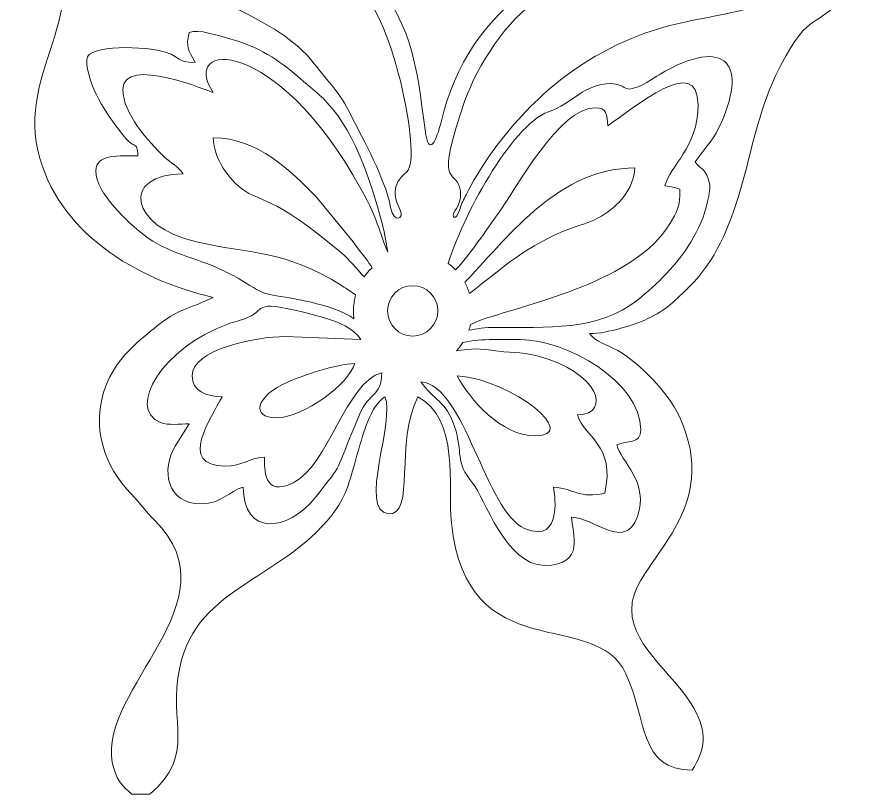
# Model space of a CAD drawing. Header units: centimetres. Extents: x -21.3 to 21.2, y -15.2 to 14.8.
# Drawn here: x -10.13 to -0.32, y 0.61 to 9.72 of the extents above; entities that cross this region are included whole.
import ezdxf

# ---------------------------------------------------------------- set-up
doc = ezdxf.new("R2010")
doc.units = ezdxf.units.CM
doc.header["$MEASUREMENT"] = 0
doc.layers.add('layer 1', color=7, linetype='Continuous')

msp = doc.modelspace()

# ---------------------------------------------------------------- linework, layer by layer
at = {"layer": 'layer 1', "color": 250, "lineweight": 9}
for points, knots in [([(-9.98124, 11.05641), (-9.00763, 9.93629), (-10.13091, 9.21685), (-9.88405, 8.155), (-9.88405, 8.155), (-9.66165, 7.19839), (-8.73313, 6.64559), (-7.8293, 6.43503), (-7.8293, 6.43503), (-7.8293, 6.43503), (-8.02548, 6.34899), (-8.02548, 6.34899), (-8.02548, 6.34899), (-8.27768, 6.25434), (-8.33952, 6.22257), (-8.56218, 6.03902), (-8.56218, 6.03902), (-8.78648, 5.85412), (-8.96901, 5.69561), (-9.08558, 5.39825), (-9.08558, 5.39825), (-9.27405, 4.91749), (-9.09821, 4.44479), (-8.7911, 4.13267), (-8.7911, 4.13267), (-8.67447, 4.01414), (-8.62273, 3.93029), (-8.50818, 3.81586), (-8.50818, 3.81586), (-7.56119, 2.86987), (-9.173, 1.85225), (-9.01121, 0.9869), (-9.01121, 0.9869), (-8.97444, 0.79026), (-8.89599, 0.71346), (-8.7818, 0.6142), (-8.7818, 0.6142), (-8.7818, 0.6142), (-8.57013, 0.6142), (-8.57013, 0.6142), (-8.57013, 0.6142), (-8.02163, 1.09095), (-8.36097, 1.4334), (-8.22211, 2.10062), (-8.22211, 2.10062), (-8.01994, 3.07206), (-6.96212, 3.13336), (-6.38172, 3.9644), (-6.38172, 3.9644), (-6.253, 4.14871), (-6.20448, 4.38319), (-6.13188, 4.63178), (-6.13188, 4.63178), (-6.06746, 4.85235), (-5.98956, 5.15629), (-5.81846, 5.27086), (-5.81846, 5.27086), (-5.69017, 5.00348), (-6.13712, 3.93343), (-5.77716, 3.89909), (-5.77716, 3.89909), (-5.45477, 3.87263), (-5.70726, 4.74762), (-5.43041, 5.27086), (-5.43041, 5.27086), (-4.9407, 5.01174), (-5.08374, 4.22602), (-5.03804, 3.79351), (-5.03804, 3.79351), (-4.85531, 2.0643), (-3.35762, 2.81711), (-2.99519, 2.02636), (-2.99519, 2.02636), (-2.74328, 1.47673), (-2.83885, 0.89642), (-2.22013, 0.89642), (-2.22013, 0.89642), (-2.06082, 1.13433), (-2.03964, 1.34378), (-2.19873, 1.62337), (-2.19873, 1.62337), (-2.44355, 2.05359), (-2.99783, 2.39427), (-2.91945, 2.86311), (-2.91945, 2.86311), (-2.83071, 3.39399), (-1.8524, 3.93692), (-2.37211, 5.04832), (-2.37211, 5.04832), (-2.49829, 5.31814), (-2.82545, 5.65994), (-3.09024, 5.81186), (-3.09024, 5.81186), (-3.21943, 5.88598), (-3.34145, 5.90507), (-3.41957, 6.01169), (-3.41957, 6.01169), (-3.20457, 6.01169), (-2.88829, 6.11747), (-2.74393, 6.18271), (-2.74393, 6.18271), (-2.52243, 6.28282), (-2.40803, 6.40551), (-2.24607, 6.5668), (-2.24607, 6.5668), (-1.95003, 6.86159), (-1.78242, 7.24684), (-1.65139, 7.70073), (-1.65139, 7.70073), (-1.52655, 8.13321), (-1.43247, 8.63226), (-1.24458, 9.02253), (-1.24458, 9.02253), (-0.8723, 9.79579), (-0.77957, 9.58561), (-0.52004, 9.88549), (-0.52004, 9.88549), (-0.31943, 10.12858), (-0.6653, 10.17303), (-0.85872, 10.11939), (-0.85872, 10.11939), (-0.9803, 10.08567), (-1.09694, 10.01186), (-1.19649, 9.96222), (-1.19649, 9.96222), (-1.87308, 9.62489), (-2.46594, 9.8032), (-3.44, 9.20711), (-3.44, 9.20711), (-4.02085, 8.85165), (-4.55976, 8.2471), (-4.86636, 7.63487), (-4.86636, 7.63487), (-4.89206, 7.58355), (-4.92192, 7.53221), (-4.93739, 7.4765), (-4.93739, 7.4765), (-4.98371, 7.30972), (-5.0532, 7.37628), (-4.99887, 7.45012), (-4.99887, 7.45012), (-4.94981, 7.51508), (-4.90932, 7.60773), (-4.94337, 7.72946), (-4.94337, 7.72946), (-5.00018, 7.93254), (-5.23826, 7.71833), (-4.87964, 8.74176), (-4.87964, 8.74176), (-4.73796, 9.14606), (-4.37314, 9.71549), (-4.03357, 9.90651), (-4.03357, 9.90651), (-3.73771, 10.07295), (-3.5686, 9.75855), (-3.20791, 10.06863), (-3.20791, 10.06863), (-2.84355, 10.35713), (-3.41861, 10.40096), (-3.69113, 10.26966), (-3.69113, 10.26966), (-3.80277, 10.21587), (-3.9828, 10.15845), (-4.07883, 10.09209), (-4.07883, 10.09209), (-4.63721, 9.70624), (-5.00471, 9.16134), (-5.15988, 8.48642), (-5.15988, 8.48642), (-5.20933, 8.29217), (-5.30263, 8.05219), (-5.34716, 8.39801), (-5.34716, 8.39801), (-5.44871, 9.1566), (-5.49017, 9.70987), (-6.10451, 10.3282), (-6.10451, 10.3282), (-6.24265, 10.46723), (-6.7672, 10.8666), (-6.8768, 10.63308), (-6.8768, 10.63308), (-6.99736, 10.30898), (-6.40858, 10.20822), (-6.16323, 10.07665), (-6.16323, 10.07665), (-5.75355, 9.85695), (-5.36953, 8.06992), (-5.56247, 7.90697), (-5.56247, 7.90697), (-5.75516, 7.74421), (-5.70721, 7.59841), (-5.63743, 7.45794), (-5.63743, 7.45794), (-5.58807, 7.35859), (-5.71138, 7.29185), (-5.75181, 7.48945), (-5.75181, 7.48945), (-5.81337, 7.83084), (-6.0628, 8.2617), (-6.21797, 8.57552), (-6.21797, 8.57552), (-6.34914, 8.84079), (-6.47501, 8.95265), (-6.6447, 9.17184), (-6.6447, 9.17184), (-7.09002, 9.74708), (-8.00385, 9.91917), (-8.52462, 10.36109), (-8.52462, 10.36109), (-8.72037, 10.5272), (-8.83814, 10.68138), (-9.05282, 10.85594), (-9.05282, 10.85594), (-9.14969, 10.9347), (-9.98124, 11.45764), (-9.98124, 11.05641)], [0, 0, 0, 0, 0.0181818, 0.0181818, 0.0181818, 0.0181818, 0.0363636, 0.0363636, 0.0363636, 0.0363636, 0.0545455, 0.0545455, 0.0545455, 0.0545455, 0.0727273, 0.0727273, 0.0727273, 0.0727273, 0.0909091, 0.0909091, 0.0909091, 0.0909091, 0.1090909, 0.1090909, 0.1090909, 0.1090909, 0.1272727, 0.1272727, 0.1272727, 0.1272727, 0.1454545, 0.1454545, 0.1454545, 0.1454545, 0.1636364, 0.1636364, 0.1636364, 0.1636364, 0.1818182, 0.1818182, 0.1818182, 0.1818182, 0.2, 0.2, 0.2, 0.2, 0.2181818, 0.2181818, 0.2181818, 0.2181818, 0.2363636, 0.2363636, 0.2363636, 0.2363636, 0.2545455, 0.2545455, 0.2545455, 0.2545455, 0.2727273, 0.2727273, 0.2727273, 0.2727273, 0.2909091, 0.2909091, 0.2909091, 0.2909091, 0.3090909, 0.3090909, 0.3090909, 0.3090909, 0.3272727, 0.3272727, 0.3272727, 0.3272727, 0.3454545, 0.3454545, 0.3454545, 0.3454545, 0.3636364, 0.3636364, 0.3636364, 0.3636364, 0.3818182, 0.3818182, 0.3818182, 0.3818182, 0.4, 0.4, 0.4, 0.4, 0.4181818, 0.4181818, 0.4181818, 0.4181818, 0.4363636, 0.4363636, 0.4363636, 0.4363636, 0.4545455, 0.4545455, 0.4545455, 0.4545455, 0.4727273, 0.4727273, 0.4727273, 0.4727273, 0.4909091, 0.4909091, 0.4909091, 0.4909091, 0.5090909, 0.5090909, 0.5090909, 0.5090909, 0.5272727, 0.5272727, 0.5272727, 0.5272727, 0.5454545, 0.5454545, 0.5454545, 0.5454545, 0.5636364, 0.5636364, 0.5636364, 0.5636364, 0.5818182, 0.5818182, 0.5818182, 0.5818182, 0.6, 0.6, 0.6, 0.6, 0.6181818, 0.6181818, 0.6181818, 0.6181818, 0.6363636, 0.6363636, 0.6363636, 0.6363636, 0.6545455, 0.6545455, 0.6545455, 0.6545455, 0.6727273, 0.6727273, 0.6727273, 0.6727273, 0.6909091, 0.6909091, 0.6909091, 0.6909091, 0.7090909, 0.7090909, 0.7090909, 0.7090909, 0.7272727, 0.7272727, 0.7272727, 0.7272727, 0.7454545, 0.7454545, 0.7454545, 0.7454545, 0.7636364, 0.7636364, 0.7636364, 0.7636364, 0.7818182, 0.7818182, 0.7818182, 0.7818182, 0.8, 0.8, 0.8, 0.8, 0.8181818, 0.8181818, 0.8181818, 0.8181818, 0.8363636, 0.8363636, 0.8363636, 0.8363636, 0.8545455, 0.8545455, 0.8545455, 0.8545455, 0.8727273, 0.8727273, 0.8727273, 0.8727273, 0.8909091, 0.8909091, 0.8909091, 0.8909091, 0.9090909, 0.9090909, 0.9090909, 0.9090909, 0.9272727, 0.9272727, 0.9272727, 0.9272727, 0.9454545, 0.9454545, 0.9454545, 0.9454545, 0.9636364, 0.9636364, 0.9636364, 0.9636364, 1, 1, 1, 1]), ([(-6.18037, 6.18558), (-6.18434, 6.21564), (-6.18642, 6.24628), (-6.18642, 6.27742), (-6.18642, 6.27742), (-6.18642, 6.34231), (-6.1775, 6.40511), (-6.16084, 6.4647), (-6.16084, 6.4647), (-6.20766, 6.49758), (-6.2602, 6.53197), (-6.31882, 6.56966), (-6.31882, 6.56966), (-6.97912, 6.99422), (-7.41116, 6.94365), (-8.02571, 7.08528), (-8.02571, 7.08528), (-8.82088, 7.26854), (-8.91005, 7.88141), (-8.18207, 7.88141), (-8.18207, 7.88141), (-8.24144, 7.97008), (-8.32156, 8.00553), (-8.40324, 8.08358), (-8.40324, 8.08358), (-8.58915, 8.26119), (-8.88763, 8.59109), (-8.88763, 8.86919), (-8.88763, 8.86919), (-8.88763, 9.2812), (-7.85358, 8.83957), (-7.8293, 8.83391), (-7.8293, 8.83391), (-8.23112, 9.43397), (-7.1081, 9.53094), (-6.09839, 7.70732), (-6.09839, 7.70732), (-5.87891, 7.31092), (-5.86945, 7.14398), (-5.78318, 6.96419), (-5.78318, 6.96419), (-5.78318, 6.96419), (-5.82681, 7.20279), (-5.82681, 7.20279), (-5.82681, 7.20279), (-5.95467, 7.71369), (-6.14095, 8.336), (-6.49707, 8.71974), (-6.49707, 8.71974), (-6.61348, 8.84517), (-6.69064, 8.8943), (-6.81407, 9.00247), (-6.81407, 9.00247), (-7.06423, 9.22174), (-7.30261, 9.37507), (-7.62459, 9.46195), (-7.62459, 9.46195), (-7.783, 9.5047), (-7.99517, 9.58129), (-8.11152, 9.53947), (-8.11152, 9.53947), (-8.1513, 9.36869), (-8.12151, 9.33891), (-8.04096, 9.18669), (-8.04096, 9.18669), (-8.27109, 9.19182), (-8.1972, 9.24677), (-8.38013, 9.30613), (-8.38013, 9.30613), (-8.62022, 9.38404), (-9.31096, 9.39815), (-9.31096, 9.22197), (-9.31096, 9.22197), (-9.31096, 8.92231), (-9.0743, 8.57926), (-8.90388, 8.35905), (-8.90388, 8.35905), (-8.72303, 8.12539), (-8.72807, 8.29534), (-8.71124, 8.09308), (-8.71124, 8.09308), (-8.91918, 8.09308), (-9.20513, 8.11992), (-9.20513, 7.91669), (-9.20513, 7.91669), (-9.20513, 7.65347), (-8.81405, 7.30263), (-8.64617, 7.17037), (-8.64617, 7.17037), (-8.36196, 6.94648), (-8.04259, 6.91091), (-7.72284, 6.75315), (-7.72284, 6.75315), (-7.65779, 6.72105), (-7.57298, 6.68296), (-7.51328, 6.6452), (-7.51328, 6.6452), (-7.16359, 6.42406), (-7.2789, 6.50303), (-6.74409, 6.39135), (-6.74409, 6.39135), (-6.58148, 6.35739), (-6.3773, 6.30046), (-6.24234, 6.22282), (-6.24234, 6.22282), (-6.22019, 6.21008), (-6.19961, 6.19767), (-6.18037, 6.18558)], [0, 0, 0, 0, 0.0357143, 0.0357143, 0.0357143, 0.0357143, 0.0714286, 0.0714286, 0.0714286, 0.0714286, 0.1071429, 0.1071429, 0.1071429, 0.1071429, 0.1428571, 0.1428571, 0.1428571, 0.1428571, 0.1785714, 0.1785714, 0.1785714, 0.1785714, 0.2142857, 0.2142857, 0.2142857, 0.2142857, 0.25, 0.25, 0.25, 0.25, 0.2857143, 0.2857143, 0.2857143, 0.2857143, 0.3214286, 0.3214286, 0.3214286, 0.3214286, 0.3571429, 0.3571429, 0.3571429, 0.3571429, 0.3928571, 0.3928571, 0.3928571, 0.3928571, 0.4285714, 0.4285714, 0.4285714, 0.4285714, 0.4642857, 0.4642857, 0.4642857, 0.4642857, 0.5, 0.5, 0.5, 0.5, 0.5357143, 0.5357143, 0.5357143, 0.5357143, 0.5714286, 0.5714286, 0.5714286, 0.5714286, 0.6071429, 0.6071429, 0.6071429, 0.6071429, 0.6428571, 0.6428571, 0.6428571, 0.6428571, 0.6785714, 0.6785714, 0.6785714, 0.6785714, 0.7142857, 0.7142857, 0.7142857, 0.7142857, 0.75, 0.75, 0.75, 0.75, 0.7857143, 0.7857143, 0.7857143, 0.7857143, 0.8214286, 0.8214286, 0.8214286, 0.8214286, 0.8571429, 0.8571429, 0.8571429, 0.8571429, 0.8928571, 0.8928571, 0.8928571, 0.8928571, 0.9285714, 0.9285714, 0.9285714, 0.9285714, 1, 1, 1, 1]), ([(-5.07592, 6.8336), (-5.04495, 6.8104), (-5.01596, 6.78468), (-4.9893, 6.75673), (-4.9893, 6.75673), (-4.82116, 6.9349), (-4.62324, 7.23514), (-4.498, 7.40761), (-4.498, 7.40761), (-4.2713, 7.71978), (-3.77816, 8.65752), (-3.34902, 8.65752), (-3.34902, 8.65752), (-3.22338, 8.65752), (-3.21076, 8.57387), (-3.20791, 8.44586), (-3.20791, 8.44586), (-2.89108, 8.65801), (-2.14957, 9.30338), (-2.14957, 8.6928), (-2.14957, 8.6928), (-2.14957, 8.17851), (-2.48036, 7.98613), (-2.53763, 7.7403), (-2.53763, 7.7403), (-2.44237, 7.73238), (-2.44166, 7.72376), (-2.36124, 7.70502), (-2.36124, 7.70502), (-2.36124, 7.48876), (-2.39453, 7.43808), (-2.48099, 7.29561), (-2.48099, 7.29561), (-2.88525, 6.6294), (-4.09134, 6.37097), (-4.67716, 6.17567), (-4.67716, 6.17567), (-4.67716, 6.17567), (-4.81554, 6.11901), (-4.81554, 6.11901), (-4.81554, 6.11901), (-4.82108, 6.0953), (-4.82784, 6.07206), (-4.83574, 6.04936), (-4.83574, 6.04936), (-4.74341, 6.06695), (-4.64729, 6.08336), (-4.5144, 6.08346), (-4.5144, 6.08346), (-3.93522, 6.08392), (-3.31431, 6.03957), (-2.85952, 6.40413), (-2.85952, 6.40413), (-2.62816, 6.58958), (-2.39369, 6.81949), (-2.23422, 7.08412), (-2.23422, 7.08412), (-2.14344, 7.23479), (-2.07946, 7.3687), (-2.03805, 7.56009), (-2.03805, 7.56009), (-2.01979, 7.64449), (-1.99338, 7.72076), (-2.02905, 7.82265), (-2.02905, 7.82265), (-2.07893, 7.96519), (-2.11309, 7.92458), (-2.18485, 8.02252), (-2.18485, 8.02252), (-2.09272, 8.16011), (-1.98727, 8.25091), (-1.90824, 8.41619), (-1.90824, 8.41619), (-1.55061, 9.16416), (-1.80719, 9.51067), (-2.60663, 9.04402), (-2.60663, 9.04402), (-2.67394, 9.00473), (-2.77504, 8.9309), (-2.85522, 8.9006), (-2.85522, 8.9006), (-3.04696, 8.82813), (-2.97901, 8.93975), (-3.17263, 8.93975), (-3.17263, 8.93975), (-3.47887, 8.93975), (-3.61971, 8.71046), (-3.9006, 8.60939), (-3.9006, 8.60939), (-4.34375, 8.44992), (-4.92516, 7.34511), (-5.07592, 6.8336)], [0, 0, 0, 0, 0.0416667, 0.0416667, 0.0416667, 0.0416667, 0.0833333, 0.0833333, 0.0833333, 0.0833333, 0.125, 0.125, 0.125, 0.125, 0.1666667, 0.1666667, 0.1666667, 0.1666667, 0.2083333, 0.2083333, 0.2083333, 0.2083333, 0.25, 0.25, 0.25, 0.25, 0.2916667, 0.2916667, 0.2916667, 0.2916667, 0.3333333, 0.3333333, 0.3333333, 0.3333333, 0.375, 0.375, 0.375, 0.375, 0.4166667, 0.4166667, 0.4166667, 0.4166667, 0.4583333, 0.4583333, 0.4583333, 0.4583333, 0.5, 0.5, 0.5, 0.5, 0.5416667, 0.5416667, 0.5416667, 0.5416667, 0.5833333, 0.5833333, 0.5833333, 0.5833333, 0.625, 0.625, 0.625, 0.625, 0.6666667, 0.6666667, 0.6666667, 0.6666667, 0.7083333, 0.7083333, 0.7083333, 0.7083333, 0.75, 0.75, 0.75, 0.75, 0.7916667, 0.7916667, 0.7916667, 0.7916667, 0.8333333, 0.8333333, 0.8333333, 0.8333333, 0.875, 0.875, 0.875, 0.875, 0.9166667, 0.9166667, 0.9166667, 0.9166667, 1, 1, 1, 1]), ([(-6.06063, 6.67604), (-6.03338, 6.71483), (-6.00227, 6.75072), (-5.96785, 6.78313), (-5.96785, 6.78313), (-6.00982, 6.85204), (-6.04955, 6.89782), (-6.19106, 7.08548), (-6.19106, 7.08548), (-6.19106, 7.08548), (-6.62032, 7.60872), (-6.62032, 7.60872), (-6.62032, 7.60872), (-6.91987, 7.9199), (-7.30946, 8.30475), (-7.8293, 8.30475), (-7.8293, 8.30475), (-7.82371, 8.0538), (-7.63568, 7.81285), (-7.4831, 7.69844), (-7.4831, 7.69844), (-7.29284, 7.55579), (-7.15114, 7.64738), (-6.32275, 6.95379), (-6.32275, 6.95379), (-6.23963, 6.8842), (-6.15287, 6.77185), (-6.06063, 6.67604)], [0, 0, 0, 0, 0.125, 0.125, 0.125, 0.125, 0.25, 0.25, 0.25, 0.25, 0.375, 0.375, 0.375, 0.375, 0.5, 0.5, 0.5, 0.5, 0.625, 0.625, 0.625, 0.625, 0.75, 0.75, 0.75, 0.75, 1, 1, 1, 1]), ([(-4.88245, 6.61068), (-4.86024, 6.57016), (-4.84195, 6.52718), (-4.82809, 6.48226), (-4.82809, 6.48226), (-4.45147, 6.76623), (-4.15043, 7.05894), (-3.63141, 7.24659), (-3.63141, 7.24659), (-3.48274, 7.30034), (-3.41293, 7.31123), (-3.27915, 7.38822), (-3.27915, 7.38822), (-3.09191, 7.49597), (-2.89582, 7.70879), (-2.89041, 7.95197), (-2.89041, 7.95197), (-3.76383, 7.95197), (-4.34217, 7.1825), (-4.85724, 6.63797), (-4.85724, 6.63797), (-4.86574, 6.62898), (-4.87416, 6.61989), (-4.88245, 6.61068)], [0, 0, 0, 0, 0.1428571, 0.1428571, 0.1428571, 0.1428571, 0.2857143, 0.2857143, 0.2857143, 0.2857143, 0.4285714, 0.4285714, 0.4285714, 0.4285714, 0.5714286, 0.5714286, 0.5714286, 0.5714286, 0.7142857, 0.7142857, 0.7142857, 0.7142857, 1, 1, 1, 1]), ([(-5.49189, 6.57242), (-5.32899, 6.57242), (-5.19689, 6.44032), (-5.19689, 6.27742), (-5.19689, 6.27742), (-5.19689, 6.11452), (-5.32899, 5.98242), (-5.49189, 5.98242), (-5.49189, 5.98242), (-5.65479, 5.98242), (-5.78689, 6.11452), (-5.78689, 6.27742), (-5.78689, 6.27742), (-5.78689, 6.44032), (-5.65479, 6.57242), (-5.49189, 6.57242)], [0, 0, 0, 0, 0.2, 0.2, 0.2, 0.2, 0.4, 0.4, 0.4, 0.4, 0.6, 0.6, 0.6, 0.6, 1, 1, 1, 1]), ([(-8.07624, 5.5178), (-8.07624, 5.33742), (-7.90831, 5.27498), (-7.72346, 5.27086), (-7.72346, 5.27086), (-7.84974, 5.03221), (-8.25437, 4.45947), (-7.68818, 4.45947), (-7.68818, 4.45947), (-7.48678, 4.45947), (-7.41939, 4.54951), (-7.22957, 4.56531), (-7.22957, 4.56531), (-7.22957, 4.42467), (-7.24286, 4.09098), (-6.89336, 4.26139), (-6.89336, 4.26139), (-6.47653, 4.46464), (-6.27807, 5.43978), (-5.85374, 5.55308), (-5.85374, 5.55308), (-5.86013, 5.26606), (-6.00783, 5.31845), (-6.11233, 5.07084), (-6.11233, 5.07084), (-6.43605, 4.30383), (-6.28165, 4.54173), (-6.6246, 4.10144), (-6.6246, 4.10144), (-6.96891, 3.66913), (-7.47652, 3.64689), (-7.47652, 4.21253), (-7.47652, 4.21253), (-7.64684, 4.16705), (-7.7247, 4.01755), (-7.97072, 4.01646), (-7.97072, 4.01646), (-8.37441, 4.01468), (-8.44354, 4.42697), (-8.27324, 4.69175), (-8.27324, 4.69175), (-8.27324, 4.69175), (-8.11152, 4.95336), (-8.11152, 4.95336), (-8.11152, 4.95336), (-8.21707, 4.95336), (-8.3541, 4.93296), (-8.4478, 4.96986), (-8.4478, 4.96986), (-8.85283, 5.12934), (-8.41801, 5.8521), (-7.65781, 6.12243), (-7.65781, 6.12243), (-7.58866, 6.14702), (-7.50107, 6.16607), (-7.41953, 6.20165), (-7.41953, 6.20165), (-7.19205, 6.30088), (-7.39442, 6.43057), (-6.60152, 6.21641), (-6.60152, 6.21641), (-6.40754, 6.16402), (-6.20461, 6.09633), (-6.10068, 5.94114), (-6.10068, 5.94114), (-6.10068, 5.94114), (-6.98263, 5.97642), (-6.98263, 5.97642), (-6.98263, 5.97642), (-7.3411, 5.97642), (-8.07624, 5.82228), (-8.07624, 5.5178)], [0, 0, 0, 0, 0.0526316, 0.0526316, 0.0526316, 0.0526316, 0.1052632, 0.1052632, 0.1052632, 0.1052632, 0.1578947, 0.1578947, 0.1578947, 0.1578947, 0.2105263, 0.2105263, 0.2105263, 0.2105263, 0.2631579, 0.2631579, 0.2631579, 0.2631579, 0.3157895, 0.3157895, 0.3157895, 0.3157895, 0.3684211, 0.3684211, 0.3684211, 0.3684211, 0.4210526, 0.4210526, 0.4210526, 0.4210526, 0.4736842, 0.4736842, 0.4736842, 0.4736842, 0.5263158, 0.5263158, 0.5263158, 0.5263158, 0.5789474, 0.5789474, 0.5789474, 0.5789474, 0.6315789, 0.6315789, 0.6315789, 0.6315789, 0.6842105, 0.6842105, 0.6842105, 0.6842105, 0.7368421, 0.7368421, 0.7368421, 0.7368421, 0.7894737, 0.7894737, 0.7894737, 0.7894737, 0.8421053, 0.8421053, 0.8421053, 0.8421053, 0.8947368, 0.8947368, 0.8947368, 0.8947368, 1, 1, 1, 1]), ([(-4.90405, 5.90749), (-4.92595, 5.87277), (-4.95082, 5.84011), (-4.97834, 5.80989), (-4.97834, 5.80989), (-4.85464, 5.82429), (-4.77585, 5.84619), (-4.56885, 5.81513), (-4.56885, 5.81513), (-4.35312, 5.78276), (-4.23782, 5.80175), (-4.03423, 5.74981), (-4.03423, 5.74981), (-3.31327, 5.56589), (-3.15371, 5.06826), (-3.56068, 5.05919), (-3.56068, 5.05919), (-3.4907, 4.79708), (-3.11002, 4.71357), (-3.24318, 4.14197), (-3.24318, 4.14197), (-3.54012, 4.0728), (-3.58642, 4.19119), (-3.84291, 4.21253), (-3.84291, 4.21253), (-3.8429, 4.21241), (-3.70473, 3.52351), (-4.18209, 3.72886), (-4.18209, 3.72886), (-4.63885, 3.92534), (-4.88174, 5.40453), (-5.39513, 5.44725), (-5.39513, 5.44725), (-5.25052, 5.2313), (-5.10336, 5.22796), (-5.00174, 4.92342), (-5.00174, 4.92342), (-4.89599, 4.60652), (-5.00906, 4.51877), (-4.78701, 4.25621), (-4.78701, 4.25621), (-4.65985, 4.10586), (-4.40436, 3.29531), (-3.94874, 3.29531), (-3.94874, 3.29531), (-3.45428, 3.29531), (-3.62731, 3.68314), (-3.63124, 3.85975), (-3.63124, 3.85975), (-3.34807, 3.85344), (-3.01287, 3.45755), (-2.86047, 3.86675), (-2.86047, 3.86675), (-2.71241, 4.26428), (-3.05837, 4.51881), (-3.10207, 4.70642), (-3.10207, 4.70642), (-2.98259, 4.76375), (-2.81985, 4.71052), (-2.81985, 4.88281), (-2.81985, 4.88281), (-2.81985, 5.4485), (-3.69262, 5.94114), (-4.23096, 5.94114), (-4.23096, 5.94114), (-4.40569, 5.94114), (-4.68403, 5.95555), (-4.90405, 5.90749)], [0, 0, 0, 0, 0.0555556, 0.0555556, 0.0555556, 0.0555556, 0.1111111, 0.1111111, 0.1111111, 0.1111111, 0.1666667, 0.1666667, 0.1666667, 0.1666667, 0.2222222, 0.2222222, 0.2222222, 0.2222222, 0.2777778, 0.2777778, 0.2777778, 0.2777778, 0.3333333, 0.3333333, 0.3333333, 0.3333333, 0.3888889, 0.3888889, 0.3888889, 0.3888889, 0.4444444, 0.4444444, 0.4444444, 0.4444444, 0.5, 0.5, 0.5, 0.5, 0.5555556, 0.5555556, 0.5555556, 0.5555556, 0.6111111, 0.6111111, 0.6111111, 0.6111111, 0.6666667, 0.6666667, 0.6666667, 0.6666667, 0.7222222, 0.7222222, 0.7222222, 0.7222222, 0.7777778, 0.7777778, 0.7777778, 0.7777778, 0.8333333, 0.8333333, 0.8333333, 0.8333333, 0.8888889, 0.8888889, 0.8888889, 0.8888889, 1, 1, 1, 1]), ([(-7.08846, 5.02392), (-7.38424, 5.02392), (-7.34735, 5.27247), (-6.94769, 5.44758), (-6.94769, 5.44758), (-6.78532, 5.51872), (-6.38874, 5.65407), (-6.17124, 5.65892), (-6.17124, 5.65892), (-6.2325, 5.42947), (-6.77272, 5.02392), (-7.08846, 5.02392)], [0, 0, 0, 0, 0.25, 0.25, 0.25, 0.25, 0.5, 0.5, 0.5, 0.5, 1, 1, 1, 1]), ([(-4.05457, 4.81225), (-4.45857, 4.81225), (-4.82688, 5.24393), (-4.9718, 5.5178), (-4.9718, 5.5178), (-4.30277, 5.46213), (-3.5302, 4.81225), (-4.05457, 4.81225)], [0, 0, 0, 0, 0.3333333, 0.3333333, 0.3333333, 0.3333333, 1, 1, 1, 1])]:
    msp.add_open_spline(points, degree=3, knots=knots, dxfattribs=at)

doc.saveas('drawing.dxf')
